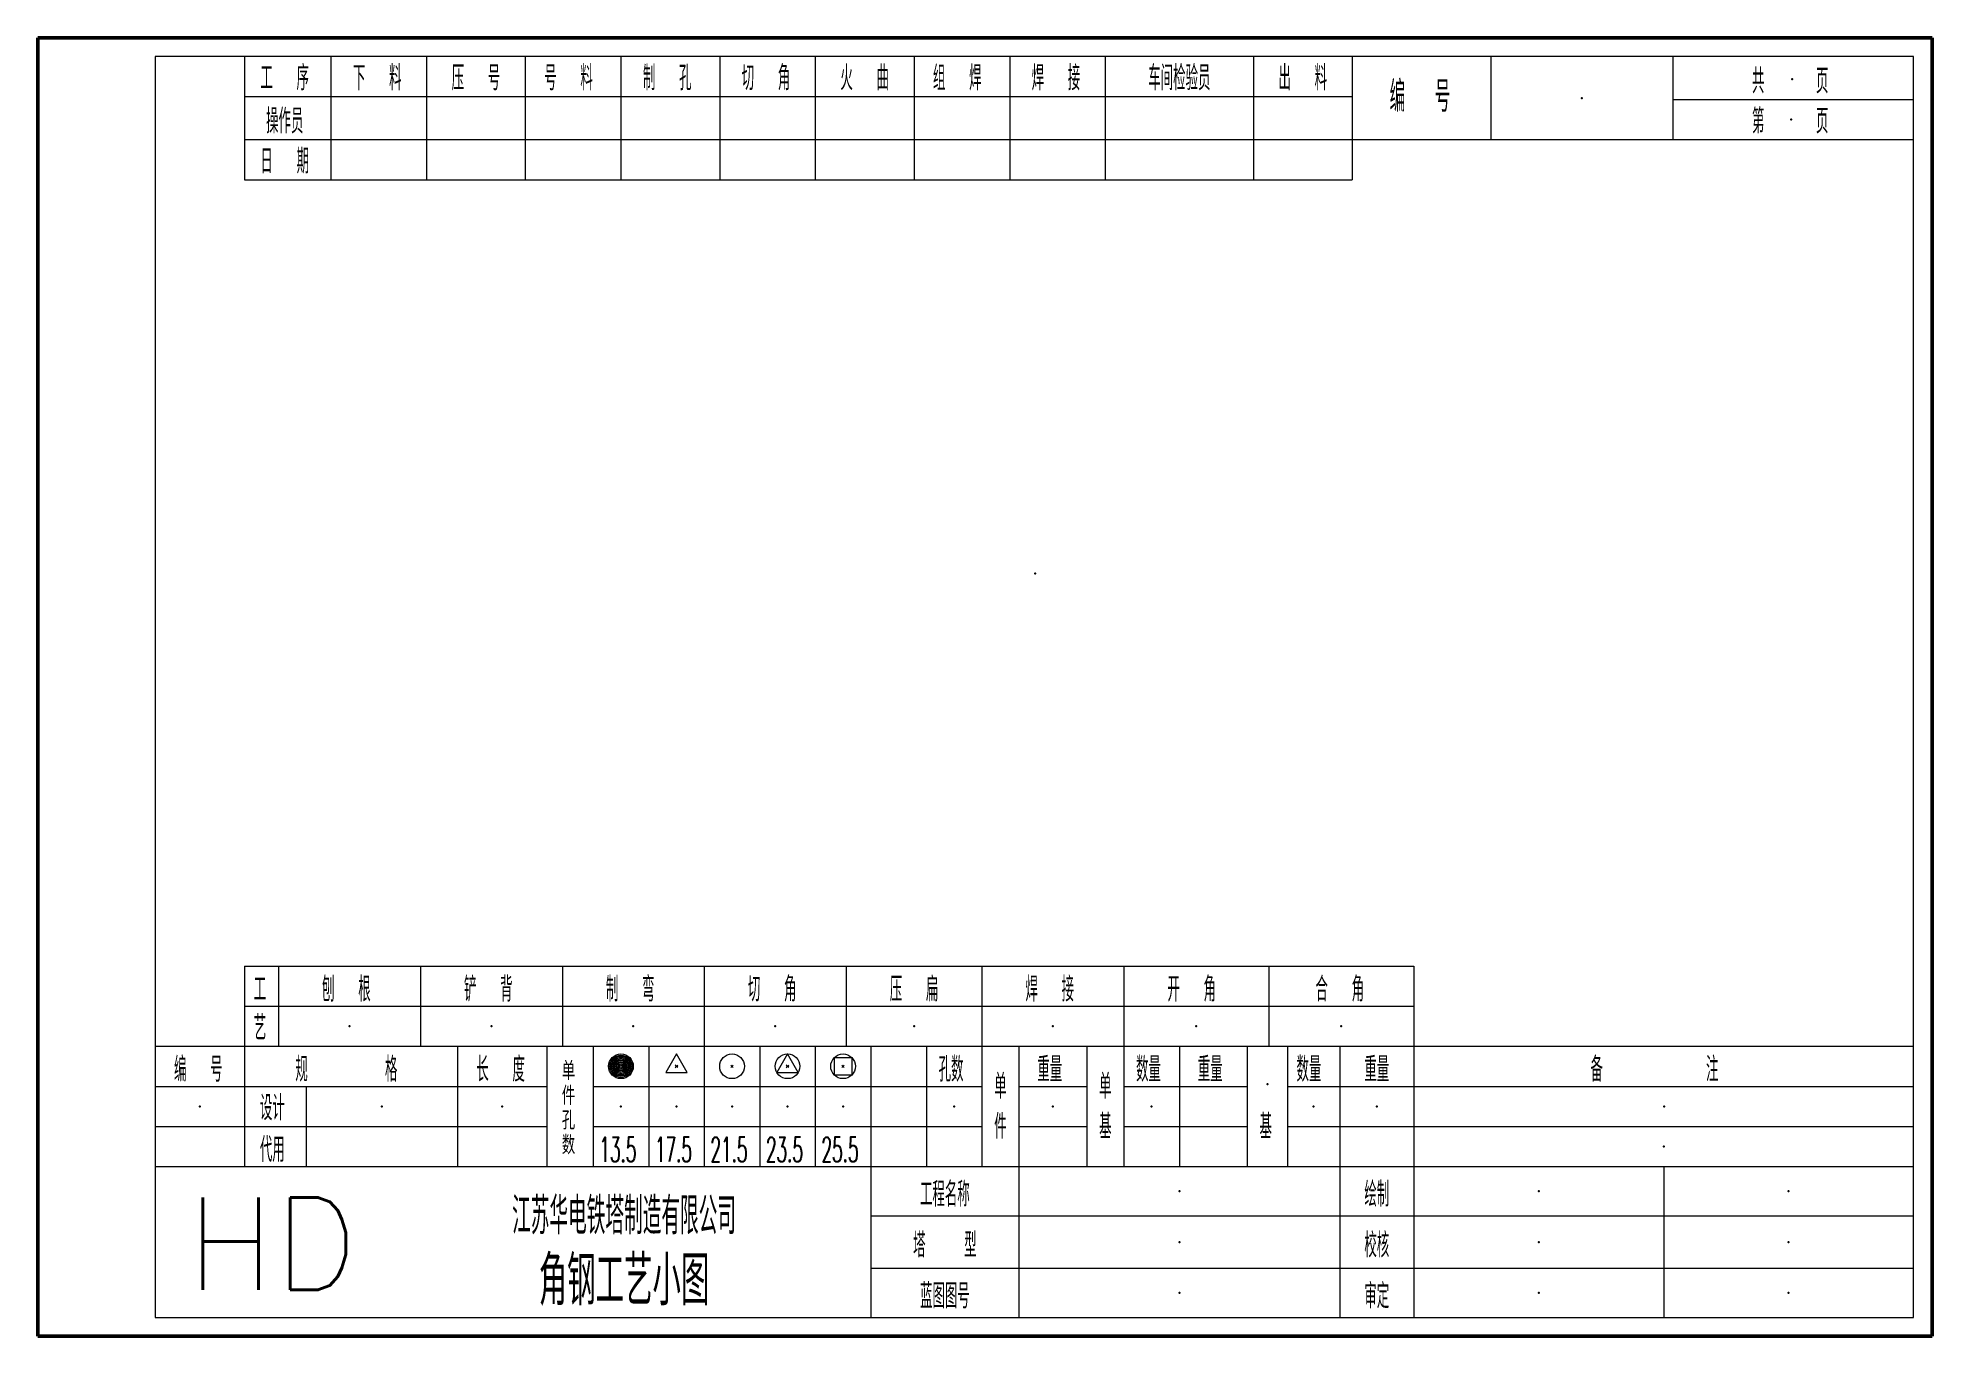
# Model space of a CAD drawing. Header units: inches. Extents: x 0 to 307, y 0 to 210.
import ezdxf
from ezdxf.enums import TextEntityAlignment as Align

# ---------------------------------------------------------------- set-up
doc = ezdxf.new("R2010")
doc.units = ezdxf.units.IN
doc.header["$LTSCALE"] = 20
doc.header["$MEASUREMENT"] = 0
doc.layers.add('4', color=7, linetype='Continuous', lineweight=25)
doc.styles.get("Standard").update_dxf_attribs({"font": 'simplex', "width": 0.7, "bigfont": 'gbhzfs.shx'})

msp = doc.modelspace()

# ---------------------------------------------------------------- linework, layer by layer
for p in [(284.309, 203.816), (250.25, 200.75), (284.148, 197.247), (161.635, 123.635), (50.5, 50.25), (73.5, 50.25), (96.5, 50.25), (119.5, 50.25), (142, 50.25), (164.5, 50.25), (187.75, 50.25), (211.25, 50.25), (199.264, 40.849), (26.25, 37.25), (55.75, 37.25), (75.25, 37.25), (94.5, 37.25), (103.5, 37.25), (112.5, 37.25), (121.5, 37.25), (130.5, 37.25), (148.5, 37.25), (164.5, 37.25), (180.5, 37.25), (206.75, 37.25), (217, 37.25), (263.555, 37.209), (263.5, 30.75), (185, 23.5), (243.25, 23.5), (283.75, 23.5), (185, 15.25), (243.25, 15.25), (283.75, 15.25), (185, 7), (243.25, 7), (283.75, 7)]:
    msp.add_point(p)
at = {"layer": '4', "color": 1, "linetype": 'Continuous', "lineweight": 50}
for p, q in [((307, 210.5), (0, 210.5)), ((0, 210.5), (0, 0)), ((307, 0), (307, 210.5)), ((0, 0), (307, 0))]:
    msp.add_line(p, q, dxfattribs=at)
at = {"layer": '4', "color": 1, "linetype": 'Continuous', "lineweight": 18}
for p, q in [((304, 207.5), (19, 207.5)), ((19, 207.5), (19, 3)), ((33.5, 207.5), (33.5, 187.5)), ((47.5, 207.5), (47.5, 187.5)), ((63, 207.5), (63, 187.5)), ((79, 207.5), (79, 187.5)), ((94.5, 207.5), (94.5, 187.5)), ((110.5, 207.5), (110.5, 187.5)), ((126, 207.5), (126, 187.5)), ((142, 207.5), (142, 187.5)), ((157.5, 207.5), (157.5, 187.5)), ((173, 207.5), (173, 187.5)), ((197, 207.5), (197, 187.5)), ((213, 207.5), (213, 187.5)), ((235.5, 207.5), (235.5, 194)), ((265, 207.5), (265, 194)), ((304, 3), (304, 207.5)), ((33.5, 201), (213, 201)), ((265, 200.5), (304, 200.5)), ((33.5, 194), (304, 194)), ((33.5, 187.5), (213, 187.5)), ((33.5, 60), (223, 60)), ((33.5, 60), (33.5, 47)), ((39, 60), (39, 47)), ((62, 60), (62, 47)), ((85, 60), (85, 47)), ((108, 60), (108, 47)), ((131, 60), (131, 47)), ((153, 60), (153, 47)), ((176, 60), (176, 47)), ((199.5, 60), (199.5, 47)), ((223, 60), (223, 47)), ((33.5, 53.5), (223, 53.5)), ((19, 47), (304, 47)), ((33.5, 47), (33.5, 27.5)), ((68, 47), (68, 27.5)), ((82.5, 47), (82.5, 27.5)), ((90, 47), (90, 27.5)), ((99, 47), (99, 27.5)), ((108, 47), (108, 27.5)), ((117, 47), (117, 27.5)), ((126, 47), (126, 27.5)), ((135, 47), (135, 27.5)), ((144, 47), (144, 27.5)), ((153, 47), (153, 27.5)), ((159, 47), (159, 27.5)), ((170, 47), (170, 27.5)), ((176, 47), (176, 27.5)), ((185, 47), (185, 27.5)), ((196, 47), (196, 27.5)), ((202.5, 47), (202.5, 27.5)), ((211, 47), (211, 27.5)), ((223, 47), (223, 27.5)), ((19, 40.5), (82.5, 40.5)), ((43.5, 40.5), (43.5, 27.5)), ((90, 40.5), (153, 40.5)), ((159, 40.5), (170, 40.5)), ((176, 40.5), (196, 40.5)), ((202.5, 40.5), (304, 40.5)), ((19, 34), (82.5, 34)), ((90, 34), (153, 34)), ((159, 34), (170, 34)), ((176, 34), (196, 34)), ((202.5, 34), (304, 34)), ((19, 27.5), (304, 27.5)), ((135, 27.5), (135, 3)), ((159, 27.5), (159, 3)), ((211, 27.5), (211, 3)), ((223, 27.5), (223, 3)), ((263.5, 27.5), (263.5, 3)), ((135, 19.5), (304, 19.5)), ((135, 11), (304, 11)), ((19, 3), (304, 3))]:
    msp.add_line(p, q, dxfattribs=at)
at = {"layer": '4', "color": 7, "linetype": 'Continuous', "lineweight": 13}
for p, q in [((103.5, 45.75), (101.768, 42.75)), ((103.3, 43.55), (103.7, 43.95)), ((103.7, 43.55), (103.3, 43.95)), ((105.232, 42.75), (103.5, 45.75)), ((112.3, 43.55), (112.7, 43.95)), ((112.7, 43.55), (112.3, 43.95)), ((121.5, 45.75), (119.768, 42.75)), ((121.3, 43.55), (121.7, 43.95)), ((121.7, 43.55), (121.3, 43.95)), ((123.232, 42.75), (121.5, 45.75)), ((129.086, 42.336), (129.086, 45.164)), ((129.086, 45.164), (131.914, 45.164)), ((130.3, 43.55), (130.7, 43.95)), ((130.7, 43.55), (130.3, 43.95)), ((131.914, 45.164), (131.914, 42.336)), ((101.768, 42.75), (105.232, 42.75)), ((119.768, 42.75), (123.232, 42.75)), ((131.914, 42.336), (129.086, 42.336))]:
    msp.add_line(p, q, dxfattribs=at)
for centre, radius in [((94.5, 43.75), 2), ((94.5, 43.75), 1.8), ((94.5, 43.75), 1.6), ((94.5, 43.75), 1.4), ((94.5, 43.75), 1.2), ((94.5, 43.75), 1), ((94.5, 43.75), 0.8), ((94.5, 43.75), 0.6), ((94.5, 43.75), 0.4), ((94.5, 43.75), 0.2), ((112.5, 43.75), 2), ((121.5, 43.75), 2), ((130.5, 43.75), 2)]:
    msp.add_circle(centre, radius, dxfattribs=at)

# ---------------------------------------------------------------- texts
at = {"layer": '4', "color": 1, "linetype": 'Continuous', "lineweight": 13}
for s, height, width, p in [('工  序', 4, 0.7, (40, 204)), ('下  料', 4, 0.7, (55, 204)), ('压  号', 4, 0.7, (71, 204)), ('号  料', 4, 0.7, (86, 204)), ('制  孔', 4, 0.7, (102, 204)), ('切  角', 4, 0.7, (118, 204)), ('火  曲', 4, 0.7, (134, 204)), ('组  焊', 4, 0.7, (149, 204)), ('焊  接', 4, 0.7, (165, 204)), ('车间检验员', 4, 0.7, (185, 204)), ('出  料', 4, 0.7, (205, 204)), ('共    页', 4, 0.7, (284, 203.5)), ('编  号', 5, 0.7, (224, 201)), ('操作员', 4, 0.7, (40, 197)), ('第    页', 4, 0.7, (284, 197)), ('日  期', 4, 0.7, (40, 190.5)), ('刨  根', 4, 0.7, (50, 56.25)), ('铲  背', 4, 0.7, (73, 56.25)), ('制  弯', 4, 0.7, (96, 56.25)), ('切  角', 4, 0.7, (119, 56.25)), ('压  扁', 4, 0.7, (142, 56.25)), ('焊  接', 4, 0.7, (164, 56.25)), ('开  角', 4, 0.7, (187, 56.25)), ('合  角', 4, 0.7, (211, 56.25)), ('工', 4, 0.7, (36, 56.25)), ('艺', 4, 0.7, (36, 50)), ('编  号', 4, 0.7, (26, 43.25)), ('规      格', 4, 0.7, (50, 43.25)), ('长  度', 4, 0.7, (75, 43.25)), ('孔数', 4, 0.7, (148, 43.25)), ('重量', 4, 0.7, (164, 43.25)), ('数量', 4, 0.7, (180, 43.25)), ('重量', 4, 0.7, (190, 43.25)), ('数量', 4, 0.7, (206, 43.25)), ('重量', 4, 0.7, (217, 43.25)), ('备        注', 4, 0.7, (262, 43.25)), ('单', 4, 0.7, (156, 40.5)), ('单', 4, 0.7, (173, 40.5)), ('设计', 4, 0.7, (38, 37)), ('件', 4, 0.7, (156, 34)), ('基', 4, 0.7, (173, 34)), ('基', 4, 0.7, (199, 34)), ('代用', 4, 0.7, (38, 30.25)), ('13.5', 4, 0.5, (94, 30.25)), ('17.5', 4, 0.5, (103, 30.25)), ('21.5', 4, 0.5, (112, 30.25)), ('23.5', 4, 0.5, (121, 30.25)), ('25.5', 4, 0.5, (130, 30.25)), ('工程名称', 4, 0.7, (147, 23)), ('绘制', 4, 0.7, (217, 23)), ('江苏华电铁塔制造有限公司', 6, 0.7, (95, 19.5)), ('塔   型', 4, 0.7, (147, 14.75)), ('校核', 4, 0.7, (217, 14.75)), ('角钢工艺小图', 8, 0.8, (95, 9)), ('蓝图图号', 4, 0.7, (147, 6.5)), ('审定', 4, 0.7, (217, 6.5))]:
    msp.add_text(s, height=height, dxfattribs=dict(at, width=width)).set_placement(p, align=Align.MIDDLE_CENTER)
for s, height, p in [('单', 3, (86, 43)), ('件', 3, (86, 39)), ('孔', 3, (86, 35)), ('数', 3, (86, 31)), ('HD', 15, (38, 15))]:
    msp.add_text(s, height=height, dxfattribs=at).set_placement(p, align=Align.MIDDLE_CENTER)

doc.saveas('drawing.dxf')
